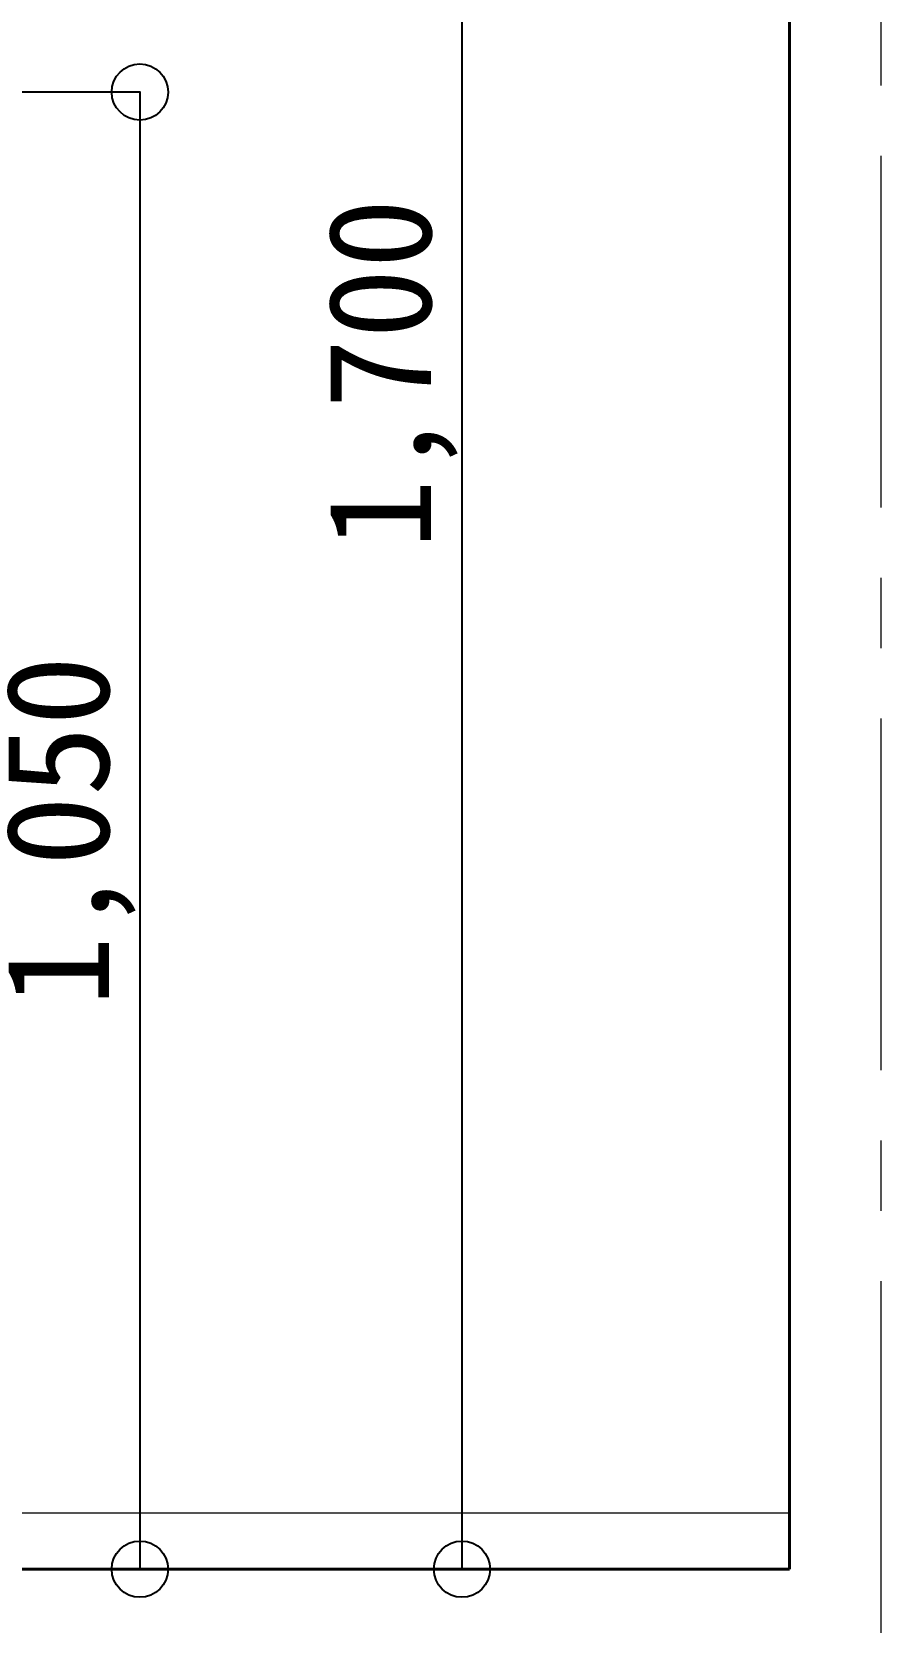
# Model space of a CAD drawing. Units: millimetres at full size. Extents: x -10070 to 9730, y -7239 to 6561.
# Drawn here: x -7303 to -6699, y -5441 to -4304 of the extents above; entities that cross this region are included whole.
import ezdxf
from ezdxf.enums import TextEntityAlignment as Align

# ---------------------------------------------------------------- set-up
doc = ezdxf.new("R2010")
doc.units = ezdxf.units.MM
doc.header["$LTSCALE"] = 50
doc.header["$PDMODE"] = 32
doc.header["$PDSIZE"] = 40
doc.linetypes.add('CHAIN1', pattern=[8, 5, -1, 1, -1])
for name, color, linetype, lineweight in [('B-1_通り芯・通り番号', 1, 'CHAIN1', 18), ('B-3_仕上線(黄)', 3, 'Continuous', 40), ('B-A_文字', 7, 'Continuous', 25), ('B-F_寸法・方位', 7, 'Continuous', 25)]:
    doc.layers.add(name, color=color, linetype=linetype, lineweight=lineweight)
doc.styles.add('ＭＳ ゴシック', font='')
doc.styles.get('ＭＳ ゴシック').set_extended_font_data('MS Gothic')

msp = doc.modelspace()

# ---------------------------------------------------------------- linework, layer by layer
at = {"layer": 'B-1_通り芯・通り番号'}
msp.add_line((-6699.48, -2391.96), (-6699.48, -6146.71), dxfattribs=at)
msp.add_line((-6699.48, -2391.96), (-6699.48, -6146.71), dxfattribs=at)
at = {"layer": 'B-3_仕上線(黄)'}
msp.add_line((-8084.48, -5396.71), (-6764.48, -5396.71), dxfattribs=at)
msp.add_lwpolyline([(-7174.35, -3196.71), (-6764.48, -3196.71), (-6764.48, -5396.71)], dxfattribs=at)
at = {"layer": 'B-A_文字', "color": 1, "lineweight": 18}
msp.add_line((-7424.09, -5356.71), (-6764.48, -5356.71), dxfattribs=at)
at = {"layer": 'B-F_寸法・方位'}
for p, q in [((-6997.21, -3696.71), (-6997.21, -5396.71)), ((-7226.08, -4346.71), (-7368.54, -4346.71)), ((-7226.08, -4346.71), (-7226.08, -5396.71)), ((-7226.08, -5396.71), (-7368.54, -5396.71))]:
    msp.add_line(p, q, dxfattribs=at)
for p in [(-7226.08, -4346.71), (-7226.08, -5396.71), (-6997.21, -5396.71)]:
    msp.add_point(p, dxfattribs=at)

# ---------------------------------------------------------------- texts
at = {"layer": 'B-F_寸法・方位', "style": 'ＭＳ ゴシック'}
for s, p in [('1,700', (-6997.21, -4671.71)), ('1,050', (-7226.08, -4996.71))]:
    msp.add_text(s, height=73.31, rotation=90, dxfattribs=at).set_placement(p, align=Align.BOTTOM_LEFT)

doc.saveas('drawing.dxf')
